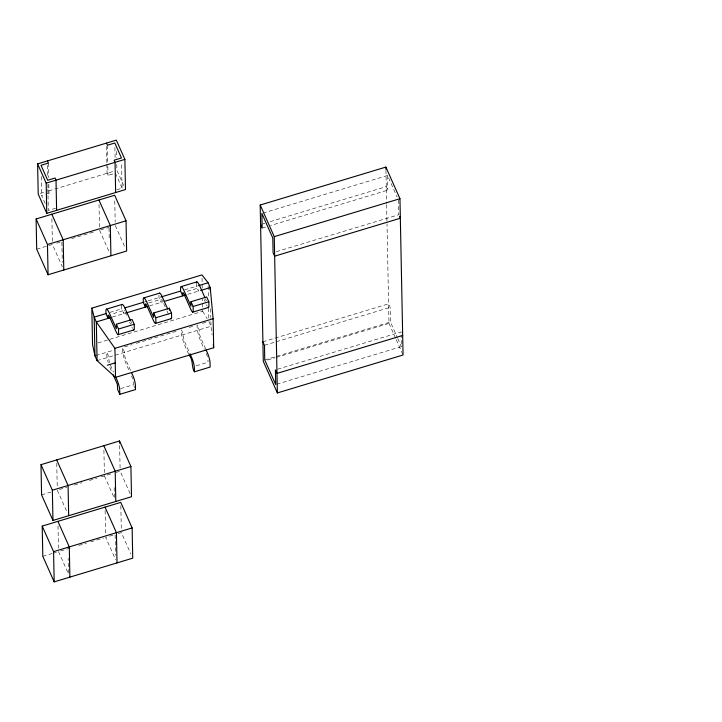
<?xml version="1.0" encoding="UTF-8"?>
<svg xmlns="http://www.w3.org/2000/svg" width="722" height="722" viewBox="0 0 722 722"><rect width="100%" height="100%" fill="white"/><g stroke="black" fill="none" stroke-linecap="round" stroke-linejoin="round"><path stroke-width="0.54" stroke-dasharray="3.61 2.71" d="M121.639 305.695L121.675 308.845L123.814 313.637L123.76 311.218A4.179 0.785 73.2 0 1 123.931 310.442L111.459 314.205M196.267 283.177L196.303 286.327L198.442 291.11L198.388 288.692A4.179 0.785 73.2 0 1 198.559 287.916M40.17 193.469L45.089 191.98M45.838 194.191L48.997 193.234L48.04 191.095L113.959 171.195M45.17 203.451L41.614 195.463L44.782 194.507M106.892 164.336L107.073 173.28L108.029 175.419L113.3 173.821M55.666 208.207L48.284 210.436L47.842 188.081M116.802 189.76L122.072 188.162L121.558 162.459M36.705 249.198L52.408 244.46L62.363 266.806M56.695 243.161L60.982 241.87M71.695 238.639L94.185 231.843M100.593 229.912L108.968 227.385M262.925 213.098L387.543 175.491L397.118 197.007M261.653 224.244L264.875 223.269M270.245 221.645L386.27 186.628L387.831 190.139L270.732 225.481M262.14 228.08L266.436 226.78M276.309 251.689L398.779 214.732L398.49 200.075M109.897 312.4L121.675 308.845M144.265 302.031L147.207 301.146M148.19 300.848L161.123 296.941M184.606 289.856L197.413 285.984M148.777 302.942L161.34 299.143M187.133 291.363L198.658 287.879M112.289 317.111L125.159 313.231M149.607 305.857L163.262 301.733M187.81 294.323L199.552 290.776M97.948 342.905L108.742 339.647M109.825 339.322L202.692 311.29L202.449 299.161M96.026 355.513L114.59 349.908M124.59 346.894L132.09 344.629M136.377 343.338L176.006 331.371M189.218 327.391L194.128 325.902M202.431 323.402L206.718 322.102M97.082 360.63L210.995 326.254L210.842 318.601M262.907 341.786L388.598 303.845L390.16 307.355L390.449 322.012L397.29 337.382M120.61 388.644L133.371 384.79L133.29 380.675M196.222 365.828L207.999 362.263L207.963 360.215M264.469 345.296L275.217 342.057M276.291 341.732L390.16 307.355M264.757 359.944L390.449 322.012M267.591 360.025L275.109 357.751M276.183 357.426L388.987 323.384L387.001 223.82M277.564 369.231L401.107 331.949L401.152 334.205M276.788 384.212L401.396 346.596L401.17 335.333M41.587 494.904L51.009 492.052M59.439 489.516L66.938 487.251M74.429 484.985L81.929 482.72M89.429 480.464L96.928 478.199M101.215 476.899L111.757 473.722M115.953 472.459L120.141 471.195L130.15 493.677M42.806 556.328L52.228 553.485M53.275 553.169L56.415 552.213M60.657 550.94L71.37 547.709M78.869 545.444L86.369 543.179M90.647 541.888L103.508 538.007M112.984 535.146L105.647 537.358L115.601 559.712M118.218 533.567L121.359 532.619L130.917 554.072M202.692 311.29L207.178 318.691M397.75 338.401L401.396 346.596M388.987 323.384L395.791 338.681M396.252 339.701L402.605 353.979M205.472 298.836L206.375 300.857M204.263 299.585L205.165 301.606M208.857 321.461L210.995 326.254L212.078 334.846M205.68 348.961L200.725 337.833A4.179 0.785 73.2 0 1 199.254 332.228L199.209 329.81L197.079 325.017L197.169 328.284A10.46 1.967 73.2 0 0 200.337 340.378L204.326 349.394M206.131 353.446L207.602 356.749M123.679 185.509L116.91 170.311L116.774 163.596M115.403 173.19L122.072 188.162M181.366 329.755L183.496 334.548L183.541 336.966A4.179 0.785 73.2 0 0 185.012 342.58L189.516 352.688M188.623 354.141L184.624 345.116A10.46 1.967 73.2 0 1 181.457 333.022L181.384 330.604M165.148 306.796L162.45 300.731A4.179 0.785 73.2 0 0 161.909 299.693M166.953 310.848L169.201 315.902A7.31 1.372 73.2 0 0 169.526 316.597M115.258 225.49L125.267 247.971M99.546 230.228L109.5 252.583M130.844 321.353L131.747 323.375M125.141 311.994L127.388 317.048M129.635 322.111L130.538 324.133M130.601 370.476L126.097 360.359A4.179 0.785 73.2 0 1 124.626 354.746L124.581 352.327L122.451 347.544L122.541 350.811A10.46 1.967 73.2 0 0 125.709 362.904L129.698 371.92M131.503 375.963L132.857 378.996M133.805 385.747L134.653 387.669M110.385 365.106L113.534 372.182M111.287 370.594L109.997 367.642A10.46 1.967 73.2 0 1 109.536 366.46M104.428 475.933L114.383 498.288L114.157 487.088M57.291 490.157L67.245 512.512M58.518 551.581L68.464 573.936L68.157 558.259M387.543 175.491L387.831 190.139M385.945 170.347L386.604 203.532M386.622 204.66L386.983 222.692M210.643 308.772L210.815 317.509M208.153 286.083L208.351 296.029M208.595 308.195L208.839 320.351M202.034 278.223L202.232 288.141M158.939 295.045L158.993 297.581L161.123 302.374L161.078 299.955A4.179 0.785 73.2 0 1 161.593 299.287M116.531 151.304L116.666 158.01M114.897 147.478L115.096 157.54M114.771 200.86L115.186 222.132M119.626 445.438L120.096 468.948M120.827 505.743L121.296 529.262M107.425 145.239L107.758 161.999M107.849 166.475L108.029 175.419M109.004 227.953L109.212 238.025M115.114 535.083L115.511 555.236M106.54 146.449L106.874 163.217M99.031 204.479L99.483 226.87M103.914 450.185L104.356 472.576M105.114 510.49L105.583 534M61.875 242.177L62.273 262.33M51.903 218.703L52.363 242.222M56.758 463.289L57.228 486.799M58.004 525.833L58.446 548.224M48.392 163.055L48.681 177.585M48.816 184.29L48.997 193.234M47.535 165.383L47.733 175.446M47.914 184.39L48.04 191.095M41.235 176.457L41.614 195.463M207.16 305.938A7.31 1.372 73.2 0 1 206.519 304.639M124.148 310.442A4.179 0.785 73.2 0 1 124.599 310.956M132.532 328.465A7.31 1.372 73.2 0 1 131.891 327.165M109.509 362.661A4.179 0.785 73.2 0 1 108.914 359.493L108.869 357.074L106.739 352.282L106.829 355.549A10.46 1.967 73.2 0 0 108.264 362.625"/><path stroke-width="1.08" d="M37.607 163.885L116.314 140.122L124.888 159.381L125.484 189.561L46.777 213.315L38.203 194.065L37.607 163.885L46.181 183.135L46.777 213.315M46.181 183.135L124.888 159.381M36.1 218.974L114.654 195.256L126.034 220.806L126.63 251.039L48.076 274.748L36.705 249.198L36.1 218.974L47.471 244.514L48.076 274.748M47.471 244.514L126.034 220.806M260.191 205.03L385.882 167.089L399.952 198.703L403.057 354.998L277.374 392.93L263.295 361.316L260.191 205.03L274.261 236.645L277.374 392.93M274.261 236.645L399.952 198.703M91.82 308.159L201.97 274.911L208.089 282.762L210.219 287.555L213.125 318.718L213.703 347.733L115.511 377.371L97.082 360.63L94.952 355.838L92.542 344.538L91.82 308.159L94.185 317.148L96.315 321.94L114.933 348.356L115.511 377.371M106.576 309.124L122.289 304.386M143.895 297.87L159.598 293.123M181.204 286.607L196.916 281.86M133.389 329.692A7.31 1.372 73.2 0 0 134.292 328.519L134.211 324.286L132.081 319.494L116.368 324.241L116.35 328.654L108.887 312.112A10.46 1.967 73.2 0 0 105.926 310.442L105.972 313.592L94.185 317.148L94.952 355.838M124.762 307.915L143.281 302.328L143.245 299.179A10.46 1.967 73.2 0 1 146.205 300.848L153.669 317.391L153.678 312.978L169.39 308.231L171.52 313.023L171.61 317.256A7.31 1.372 73.2 0 1 170.699 318.429M161.123 296.941L180.338 291.147M198.487 285.668L208.089 282.762M110.231 317.734L96.315 321.94L97.082 360.63M126.224 312.906L147.514 306.489M164.327 301.408L185.671 294.964M200.617 290.461L210.219 287.555L210.282 290.461M190.996 301.715L193.126 306.507L193.207 310.74A7.31 1.372 73.2 0 1 190.807 309.377L184.056 294.215A4.179 0.785 73.2 0 0 182.684 293.439L182.729 295.858L180.599 291.065L180.554 287.916A10.46 1.967 73.2 0 1 183.514 289.585L190.978 306.128L190.996 301.715L206.709 296.977L208.839 301.76L208.92 305.993A7.31 1.372 73.2 0 1 208.017 307.166M105.972 313.592L108.101 318.384L108.056 315.965A4.179 0.785 73.2 0 1 109.428 316.732L116.179 331.903A7.31 1.372 73.2 0 0 118.579 333.257L118.498 329.033L134.211 324.286M143.281 302.328L145.411 307.121L145.366 304.702A4.179 0.785 73.2 0 1 146.737 305.478L153.497 320.64A7.31 1.372 73.2 0 0 155.898 322.003L155.817 317.77L171.52 313.023M193.126 306.507L208.839 301.76M118.119 334.683L133.832 329.945M155.438 323.42L171.141 318.682M192.747 312.157L208.459 307.419M114.933 348.356L213.125 318.718M107.361 365.233L115.222 362.859M113.092 374.637L117.352 384.257L117.668 389.537L119.798 394.32L135.51 389.582L135.42 385.349A7.31 1.372 73.2 0 0 132.848 375.53L131.503 372.498M189.074 355.152C193.559 360.07 191.177 366.614 194.426 371.803L210.138 367.056L210.048 362.823A7.31 1.372 73.2 0 0 207.476 353.004L206.131 349.971M402.668 335.459L276.986 373.4L275.416 369.881L275.705 384.537L264.757 359.944L264.469 345.296L262.907 341.786M40.983 464.67L119.536 440.962L130.908 466.511L131.512 496.736L52.959 520.445L41.587 494.904L40.983 464.67L52.354 490.22L52.959 520.445M52.354 490.22L130.908 466.511M42.201 526.094L120.755 502.386L132.135 527.935L132.731 558.16L54.177 581.878L42.806 556.328L42.201 526.094L53.572 551.644L54.177 581.878M53.572 551.644L132.135 527.935M399.564 216.483L400.34 218.243L274.649 256.175L273.087 252.664L272.799 238.016L261.851 213.423L262.14 228.08L260.579 224.569M205.03 297.816L199.227 284.847A10.46 1.967 73.2 0 0 196.348 282.6M106.477 143.1L107.425 145.239L114.807 143.01L121.476 157.983L114.094 160.212L115.051 162.351L115.646 192.53M189.967 353.699L191.772 357.751A7.31 1.372 73.2 0 1 194.344 367.57L194.426 371.803M167.712 309.079L161.918 296.101A10.46 1.967 73.2 0 0 159.165 293.448M153.678 312.978L155.817 317.77M98.941 200.003L110.322 225.553L110.917 255.778M130.402 320.342L124.599 307.364A10.46 1.967 73.2 0 0 121.72 305.126M47.444 160.916L48.392 163.055L41.019 165.284L47.688 180.256L55.062 178.027L56.018 180.166L56.614 210.346M116.368 324.241L118.498 329.033M51.813 214.226L63.184 239.776L63.789 270.001M115.339 376.225L117.145 380.268A7.31 1.372 73.2 0 1 119.717 390.088L119.798 394.32M103.824 445.7L115.204 471.249L115.8 501.483M105.051 507.133L116.422 532.674L117.018 562.907M56.695 459.932L68.067 485.473L68.671 515.707M57.913 521.356L69.285 546.906L69.89 577.131M213.297 344.511L213.703 347.733M385.882 167.089L385.918 169.264M169.39 308.231L169.435 310.289M119.536 440.962L119.581 443.2"/></g></svg>
